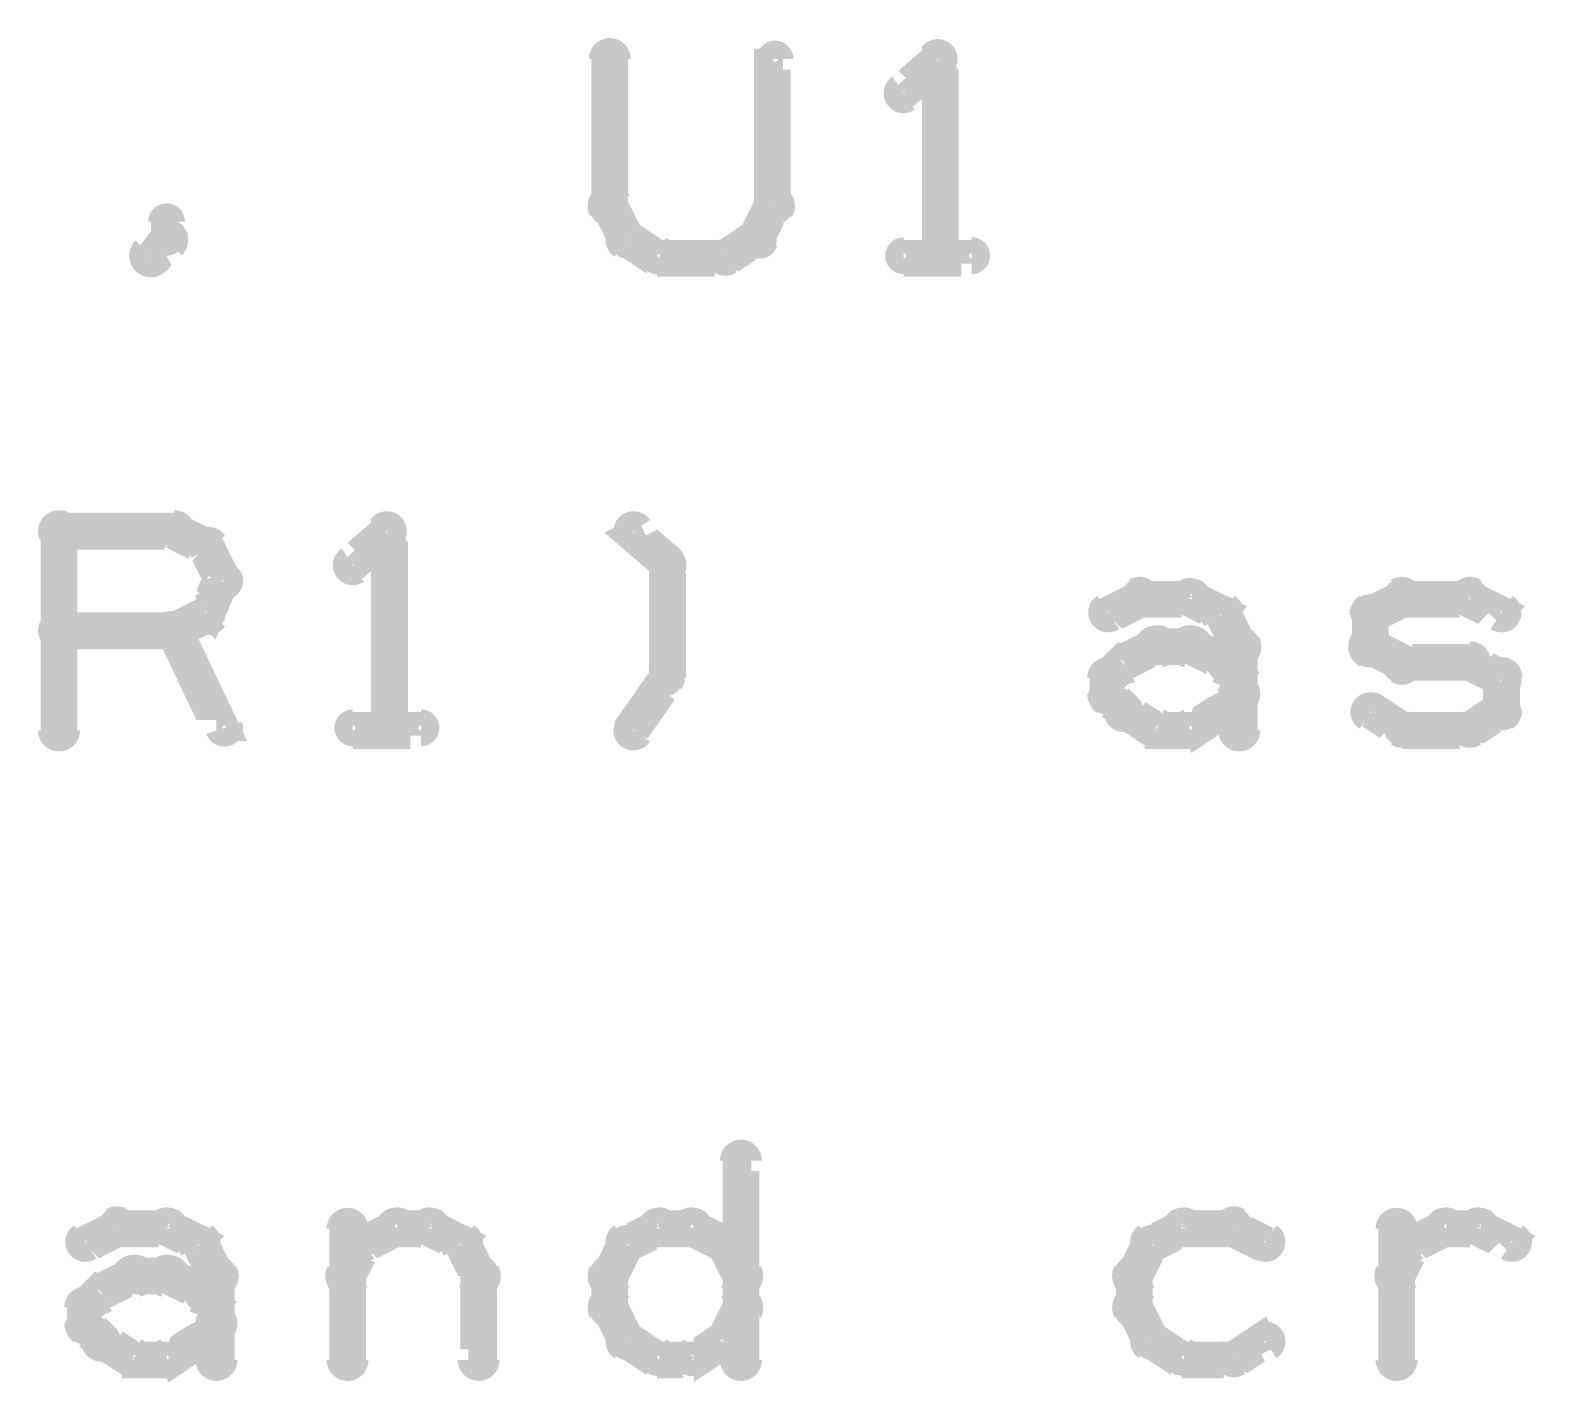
# Model space of a CAD drawing. Extents: x 7835 to 14160, y 8914 to 11568.
# Drawn here: x 13219.5 to 13507.3, y 8923.5 to 9182.5 of the extents above; entities that cross this region are included whole.
import ezdxf

# ---------------------------------------------------------------- set-up
doc = ezdxf.new("R2010")
doc.units = 0
doc.layers.add('DOCUMENTATION1', color=3, linetype='CONTINUOUS')

msp = doc.modelspace()

# ---------------------------------------------------------------- linework, layer by layer
at = {"layer": 'DOCUMENTATION1', "color": 94}
for points in [[(13332, 9177, 4, 4, 1), (13328, 9177, 0, 0, 0), (13330, 9177, 0, 0, 0), (13330, 9177, 7, 7, 0), (13330, 9149, 7, 7, 0), (13330, 9149, 0, 0, 0), (13330, 9149, 4, 4, 0), (13328, 9149, 4, 4, 1), (13332, 9149, 0, 0, 0)], [(13360, 9149, 4, 4, 1), (13363, 9149, 0, 0, 0), (13361, 9149, 0, 0, 0), (13361, 9149, 7, 7, 0), (13361, 9177, 7, 7, 0), (13361, 9177, 0, 0, 0), (13361, 9177, 4, 4, 0), (13363, 9177, 4, 4, 1), (13360, 9177, 0, 0, 0)], [(13394, 9176, 4, 4, 1), (13391, 9178, 0, 0, 0), (13393, 9177, 0, 0, 0), (13393, 9177, 7, 7, 0), (13386, 9171, 7, 7, 0), (13386, 9171, 0, 0, 0), (13386, 9171, 4, 4, 0), (13385, 9172, 4, 4, 1), (13387, 9169, 0, 0, 0)], [(13391, 9139, 4, 4, 1), (13394, 9139, 0, 0, 0), (13393, 9139, 0, 0, 0), (13393, 9139, 7, 7, 0), (13393, 9177, 7, 7, 0), (13393, 9177, 0, 0, 0), (13393, 9177, 4, 4, 0), (13394, 9177, 4, 4, 1), (13391, 9177, 0, 0, 0)], [(13332, 9150, 4, 4, 1), (13328, 9148, 0, 0, 0), (13330, 9149, 0, 0, 0), (13330, 9149, 7, 7, 0), (13333, 9143, 7, 7, 0), (13333, 9143, 0, 0, 0), (13333, 9143, 4, 4, 0), (13332, 9142, 4, 4, 1), (13335, 9143, 0, 0, 0)], [(13357, 9143, 4, 4, 1), (13360, 9142, 0, 0, 0), (13358, 9143, 0, 0, 0), (13358, 9143, 7, 7, 0), (13361, 9149, 7, 7, 0), (13361, 9149, 0, 0, 0), (13361, 9149, 4, 4, 0), (13363, 9148, 4, 4, 1), (13360, 9150, 0, 0, 0)], [(13244, 9143, 4, 4, 1), (13247, 9143, 0, 0, 0), (13246, 9143, 0, 0, 0), (13246, 9143, 7, 7, 0), (13246, 9146, 7, 7, 0), (13246, 9146, 0, 0, 0), (13246, 9146, 4, 4, 0), (13247, 9146, 4, 4, 1), (13244, 9146, 0, 0, 0)], [(13241, 9141, 4, 4, 1), (13244, 9138, 0, 0, 0), (13243, 9139, 0, 0, 0), (13243, 9139, 7, 7, 0), (13246, 9143, 7, 7, 0), (13246, 9143, 0, 0, 0), (13246, 9143, 4, 4, 0), (13247, 9141, 4, 4, 1), (13244, 9144, 0, 0, 0)], [(13334, 9144, 4, 4, 1), (13332, 9141, 0, 0, 0), (13333, 9143, 0, 0, 0), (13333, 9143, 7, 7, 0), (13339, 9139, 7, 7, 0), (13339, 9139, 0, 0, 0), (13339, 9139, 4, 4, 0), (13339, 9138, 4, 4, 1), (13340, 9141, 0, 0, 0)], [(13351, 9141, 4, 4, 1), (13353, 9138, 0, 0, 0), (13352, 9139, 0, 0, 0), (13352, 9139, 7, 7, 0), (13358, 9143, 7, 7, 0), (13358, 9143, 0, 0, 0), (13358, 9143, 4, 4, 0), (13359, 9141, 4, 4, 1), (13357, 9144, 0, 0, 0)], [(13339, 9141, 4, 4, 1), (13339, 9138, 0, 0, 0), (13339, 9139, 0, 0, 0), (13339, 9139, 7, 7, 0), (13352, 9139, 7, 7, 0), (13352, 9139, 0, 0, 0), (13352, 9139, 4, 4, 0), (13352, 9138, 4, 4, 1), (13352, 9141, 0, 0, 0)], [(13386, 9141, 4, 4, 1), (13386, 9138, 0, 0, 0), (13386, 9139, 0, 0, 0), (13386, 9139, 7, 7, 0), (13399, 9139, 7, 7, 0), (13399, 9139, 0, 0, 0), (13399, 9139, 4, 4, 0), (13399, 9138, 4, 4, 1), (13399, 9141, 0, 0, 0)], [(13223, 9049, 4, 4, 1), (13227, 9049, 0, 0, 0), (13225, 9049, 0, 0, 0), (13225, 9049, 7, 7, 0), (13225, 9087, 7, 7, 0), (13225, 9087, 0, 0, 0), (13225, 9087, 4, 4, 0), (13227, 9087, 4, 4, 1), (13223, 9087, 0, 0, 0)], [(13225, 9089, 4, 4, 1), (13225, 9085, 0, 0, 0), (13225, 9087, 0, 0, 0), (13225, 9087, 7, 7, 0), (13247, 9087, 7, 7, 0), (13247, 9087, 0, 0, 0), (13247, 9087, 4, 4, 0), (13247, 9085, 4, 4, 1), (13247, 9089, 0, 0, 0)], [(13248, 9088, 4, 4, 1), (13246, 9085, 0, 0, 0), (13247, 9087, 0, 0, 0), (13247, 9087, 7, 7, 0), (13253, 9084, 7, 7, 0), (13253, 9084, 0, 0, 0), (13253, 9084, 4, 4, 0), (13252, 9082, 4, 4, 1), (13254, 9085, 0, 0, 0)], [(13289, 9086, 4, 4, 1), (13286, 9088, 0, 0, 0), (13288, 9087, 0, 0, 0), (13288, 9087, 7, 7, 0), (13281, 9081, 7, 7, 0), (13281, 9081, 0, 0, 0), (13281, 9081, 4, 4, 0), (13280, 9082, 4, 4, 1), (13282, 9079, 0, 0, 0)], [(13286, 9049, 4, 4, 1), (13289, 9049, 0, 0, 0), (13288, 9049, 0, 0, 0), (13288, 9049, 7, 7, 0), (13288, 9087, 7, 7, 0), (13288, 9087, 0, 0, 0), (13288, 9087, 4, 4, 0), (13289, 9087, 4, 4, 1), (13286, 9087, 0, 0, 0)], [(13339, 9079, 4, 4, 1), (13342, 9082, 0, 0, 0), (13341, 9081, 0, 0, 0), (13341, 9081, 7, 7, 0), (13334, 9087, 7, 7, 0), (13334, 9087, 0, 0, 0), (13334, 9087, 4, 4, 0), (13336, 9088, 4, 4, 1), (13333, 9086, 0, 0, 0)], [(13255, 9085, 4, 4, 1), (13252, 9083, 0, 0, 0), (13253, 9084, 0, 0, 0), (13253, 9084, 7, 7, 0), (13256, 9078, 7, 7, 0), (13256, 9078, 0, 0, 0), (13256, 9078, 4, 4, 0), (13255, 9077, 4, 4, 1), (13258, 9078, 0, 0, 0)], [(13339, 9059, 4, 4, 1), (13342, 9059, 0, 0, 0), (13341, 9059, 0, 0, 0), (13341, 9059, 7, 7, 0), (13341, 9081, 7, 7, 0), (13341, 9081, 0, 0, 0), (13341, 9081, 4, 4, 0), (13342, 9081, 4, 4, 1), (13339, 9081, 0, 0, 0)], [(13258, 9077, 4, 4, 1), (13255, 9078, 0, 0, 0), (13256, 9078, 0, 0, 0), (13256, 9078, 7, 7, 0), (13253, 9071, 7, 7, 0), (13253, 9071, 0, 0, 0), (13253, 9071, 4, 4, 0), (13252, 9072, 4, 4, 1), (13255, 9070, 0, 0, 0)], [(13424, 9073, 4, 4, 1), (13426, 9070, 0, 0, 0), (13425, 9071, 0, 0, 0), (13425, 9071, 7, 7, 0), (13431, 9074, 7, 7, 0), (13431, 9074, 0, 0, 0), (13431, 9074, 4, 4, 0), (13432, 9073, 4, 4, 1), (13430, 9076, 0, 0, 0)], [(13431, 9076, 4, 4, 1), (13431, 9073, 0, 0, 0), (13431, 9074, 0, 0, 0), (13431, 9074, 7, 7, 0), (13441, 9074, 7, 7, 0), (13441, 9074, 0, 0, 0), (13441, 9074, 4, 4, 0), (13441, 9073, 4, 4, 1), (13441, 9076, 0, 0, 0)], [(13441, 9076, 4, 4, 1), (13440, 9073, 0, 0, 0), (13441, 9074, 0, 0, 0), (13441, 9074, 7, 7, 0), (13447, 9071, 7, 7, 0), (13447, 9071, 0, 0, 0), (13447, 9071, 4, 4, 0), (13446, 9070, 4, 4, 1), (13448, 9073, 0, 0, 0)], [(13474, 9073, 4, 4, 1), (13476, 9070, 0, 0, 0), (13475, 9071, 0, 0, 0), (13475, 9071, 7, 7, 0), (13481, 9074, 7, 7, 0), (13481, 9074, 0, 0, 0), (13481, 9074, 4, 4, 0), (13482, 9073, 4, 4, 1), (13480, 9076, 0, 0, 0)], [(13481, 9076, 4, 4, 1), (13481, 9073, 0, 0, 0), (13481, 9074, 0, 0, 0), (13481, 9074, 7, 7, 0), (13494, 9074, 7, 7, 0), (13494, 9074, 0, 0, 0), (13494, 9074, 4, 4, 0), (13494, 9073, 4, 4, 1), (13494, 9076, 0, 0, 0)], [(13495, 9076, 4, 4, 1), (13493, 9073, 0, 0, 0), (13494, 9074, 0, 0, 0), (13494, 9074, 7, 7, 0), (13500, 9071, 7, 7, 0), (13500, 9071, 0, 0, 0), (13500, 9071, 4, 4, 0), (13499, 9070, 4, 4, 1), (13501, 9073, 0, 0, 0)], [(13254, 9070, 4, 4, 1), (13252, 9073, 0, 0, 0), (13253, 9071, 0, 0, 0), (13253, 9071, 7, 7, 0), (13247, 9068, 7, 7, 0), (13247, 9068, 0, 0, 0), (13247, 9068, 4, 4, 0), (13246, 9070, 4, 4, 1), (13248, 9067, 0, 0, 0)], [(13448, 9072, 4, 4, 1), (13445, 9070, 0, 0, 0), (13447, 9071, 0, 0, 0), (13447, 9071, 7, 7, 0), (13450, 9065, 7, 7, 0), (13450, 9065, 0, 0, 0), (13450, 9065, 4, 4, 0), (13448, 9064, 4, 4, 1), (13452, 9066, 0, 0, 0)], [(13473, 9065, 4, 4, 1), (13477, 9065, 0, 0, 0), (13475, 9065, 0, 0, 0), (13475, 9065, 7, 7, 0), (13475, 9071, 7, 7, 0), (13475, 9071, 0, 0, 0), (13475, 9071, 4, 4, 0), (13477, 9071, 4, 4, 1), (13473, 9071, 0, 0, 0)], [(13247, 9066, 4, 4, 1), (13247, 9070, 0, 0, 0), (13247, 9068, 0, 0, 0), (13247, 9068, 7, 7, 0), (13225, 9068, 7, 7, 0), (13225, 9068, 0, 0, 0), (13225, 9068, 4, 4, 0), (13225, 9070, 4, 4, 1), (13225, 9066, 0, 0, 0)], [(13248, 9069, 4, 4, 1), (13245, 9067, 0, 0, 0), (13247, 9068, 0, 0, 0), (13247, 9068, 7, 7, 0), (13256, 9049, 7, 7, 0), (13256, 9049, 0, 0, 0), (13256, 9049, 4, 4, 0), (13255, 9049, 4, 4, 1), (13258, 9050, 0, 0, 0)], [(13427, 9063, 4, 4, 1), (13429, 9060, 0, 0, 0), (13428, 9062, 0, 0, 0), (13428, 9062, 7, 7, 0), (13434, 9065, 7, 7, 0), (13434, 9065, 0, 0, 0), (13434, 9065, 4, 4, 0), (13435, 9063, 4, 4, 1), (13434, 9067, 0, 0, 0)], [(13434, 9067, 4, 4, 1), (13434, 9063, 0, 0, 0), (13434, 9065, 0, 0, 0), (13434, 9065, 7, 7, 0), (13441, 9065, 7, 7, 0), (13441, 9065, 0, 0, 0), (13441, 9065, 4, 4, 0), (13441, 9063, 4, 4, 1), (13441, 9067, 0, 0, 0)], [(13441, 9067, 4, 4, 1), (13440, 9063, 0, 0, 0), (13441, 9065, 0, 0, 0), (13441, 9065, 7, 7, 0), (13447, 9062, 7, 7, 0), (13447, 9062, 0, 0, 0), (13447, 9062, 4, 4, 0), (13446, 9060, 4, 4, 1), (13448, 9063, 0, 0, 0)], [(13452, 9065, 4, 4, 1), (13448, 9065, 0, 0, 0), (13450, 9065, 0, 0, 0), (13450, 9065, 7, 7, 0), (13450, 9056, 7, 7, 0), (13450, 9056, 0, 0, 0), (13450, 9056, 4, 4, 0), (13448, 9056, 4, 4, 1), (13452, 9056, 0, 0, 0)], [(13480, 9060, 4, 4, 1), (13482, 9063, 0, 0, 0), (13481, 9062, 0, 0, 0), (13481, 9062, 7, 7, 0), (13475, 9065, 7, 7, 0), (13475, 9065, 0, 0, 0), (13475, 9065, 4, 4, 0), (13476, 9067, 4, 4, 1), (13474, 9063, 0, 0, 0)], [(13424, 9060, 4, 4, 1), (13426, 9058, 0, 0, 0), (13425, 9059, 0, 0, 0), (13425, 9059, 7, 7, 0), (13428, 9062, 7, 7, 0), (13428, 9062, 0, 0, 0), (13428, 9062, 4, 4, 0), (13429, 9061, 4, 4, 1), (13427, 9063, 0, 0, 0)], [(13448, 9063, 4, 4, 1), (13446, 9061, 0, 0, 0), (13447, 9062, 0, 0, 0), (13447, 9062, 7, 7, 0), (13450, 9059, 7, 7, 0), (13450, 9059, 0, 0, 0), (13450, 9059, 4, 4, 0), (13449, 9058, 4, 4, 1), (13451, 9060, 0, 0, 0)], [(13494, 9060, 4, 4, 1), (13494, 9064, 0, 0, 0), (13494, 9062, 0, 0, 0), (13494, 9062, 7, 7, 0), (13481, 9062, 7, 7, 0), (13481, 9062, 0, 0, 0), (13481, 9062, 4, 4, 0), (13481, 9064, 4, 4, 1), (13481, 9060, 0, 0, 0)], [(13499, 9057, 4, 4, 1), (13501, 9060, 0, 0, 0), (13500, 9059, 0, 0, 0), (13500, 9059, 7, 7, 0), (13494, 9062, 7, 7, 0), (13494, 9062, 0, 0, 0), (13494, 9062, 4, 4, 0), (13495, 9063, 4, 4, 1), (13493, 9060, 0, 0, 0)], [(13333, 9050, 4, 4, 1), (13336, 9048, 0, 0, 0), (13334, 9049, 0, 0, 0), (13334, 9049, 7, 7, 0), (13341, 9059, 7, 7, 0), (13341, 9059, 0, 0, 0), (13341, 9059, 4, 4, 0), (13342, 9058, 4, 4, 1), (13339, 9060, 0, 0, 0)], [(13423, 9056, 4, 4, 1), (13427, 9056, 0, 0, 0), (13425, 9056, 0, 0, 0), (13425, 9056, 7, 7, 0), (13425, 9059, 7, 7, 0), (13425, 9059, 0, 0, 0), (13425, 9059, 4, 4, 0), (13427, 9059, 4, 4, 1), (13423, 9059, 0, 0, 0)], [(13498, 9053, 4, 4, 1), (13502, 9053, 0, 0, 0), (13500, 9053, 0, 0, 0), (13500, 9053, 7, 7, 0), (13500, 9059, 7, 7, 0), (13500, 9059, 0, 0, 0), (13500, 9059, 4, 4, 0), (13502, 9059, 4, 4, 1), (13498, 9059, 0, 0, 0)], [(13427, 9051, 4, 4, 1), (13429, 9054, 0, 0, 0), (13428, 9053, 0, 0, 0), (13428, 9053, 7, 7, 0), (13425, 9056, 7, 7, 0), (13425, 9056, 0, 0, 0), (13425, 9056, 4, 4, 0), (13426, 9057, 4, 4, 1), (13424, 9054, 0, 0, 0)], [(13451, 9054, 4, 4, 1), (13449, 9057, 0, 0, 0), (13450, 9056, 0, 0, 0), (13450, 9056, 7, 7, 0), (13447, 9053, 7, 7, 0), (13447, 9053, 0, 0, 0), (13447, 9053, 4, 4, 0), (13446, 9054, 4, 4, 1), (13448, 9051, 0, 0, 0)], [(13452, 9056, 4, 4, 1), (13448, 9056, 0, 0, 0), (13450, 9056, 0, 0, 0), (13450, 9056, 7, 7, 0), (13450, 9049, 7, 7, 0), (13450, 9049, 0, 0, 0), (13450, 9049, 4, 4, 0), (13448, 9049, 4, 4, 1), (13452, 9049, 0, 0, 0)], [(13434, 9048, 4, 4, 1), (13435, 9051, 0, 0, 0), (13434, 9049, 0, 0, 0), (13434, 9049, 7, 7, 0), (13428, 9053, 7, 7, 0), (13428, 9053, 0, 0, 0), (13428, 9053, 4, 4, 0), (13429, 9054, 4, 4, 1), (13427, 9051, 0, 0, 0)], [(13448, 9051, 4, 4, 1), (13446, 9054, 0, 0, 0), (13447, 9053, 0, 0, 0), (13447, 9053, 7, 7, 0), (13441, 9049, 7, 7, 0), (13441, 9049, 0, 0, 0), (13441, 9049, 4, 4, 0), (13440, 9051, 4, 4, 1), (13441, 9048, 0, 0, 0)], [(13476, 9054, 4, 4, 1), (13474, 9051, 0, 0, 0), (13475, 9053, 0, 0, 0), (13475, 9053, 7, 7, 0), (13481, 9049, 7, 7, 0), (13481, 9049, 0, 0, 0), (13481, 9049, 4, 4, 0), (13480, 9048, 4, 4, 1), (13482, 9051, 0, 0, 0)], [(13493, 9051, 4, 4, 1), (13495, 9048, 0, 0, 0), (13494, 9049, 0, 0, 0), (13494, 9049, 7, 7, 0), (13500, 9053, 7, 7, 0), (13500, 9053, 0, 0, 0), (13500, 9053, 4, 4, 0), (13501, 9051, 4, 4, 1), (13499, 9054, 0, 0, 0)], [(13281, 9051, 4, 4, 1), (13281, 9048, 0, 0, 0), (13281, 9049, 0, 0, 0), (13281, 9049, 7, 7, 0), (13294, 9049, 7, 7, 0), (13294, 9049, 0, 0, 0), (13294, 9049, 4, 4, 0), (13294, 9048, 4, 4, 1), (13294, 9051, 0, 0, 0)], [(13441, 9048, 4, 4, 1), (13441, 9051, 0, 0, 0), (13441, 9049, 0, 0, 0), (13441, 9049, 7, 7, 0), (13434, 9049, 7, 7, 0), (13434, 9049, 0, 0, 0), (13434, 9049, 4, 4, 0), (13434, 9051, 4, 4, 1), (13434, 9048, 0, 0, 0)], [(13481, 9051, 4, 4, 1), (13481, 9048, 0, 0, 0), (13481, 9049, 0, 0, 0), (13481, 9049, 7, 7, 0), (13494, 9049, 7, 7, 0), (13494, 9049, 0, 0, 0), (13494, 9049, 4, 4, 0), (13494, 9048, 4, 4, 1), (13494, 9051, 0, 0, 0)], [(13353, 8929, 4, 4, 1), (13357, 8929, 0, 0, 0), (13355, 8929, 0, 0, 0), (13355, 8929, 7, 7, 0), (13355, 8967, 7, 7, 0), (13355, 8967, 0, 0, 0), (13355, 8967, 4, 4, 0), (13357, 8967, 4, 4, 1), (13353, 8967, 0, 0, 0)], [(13229, 8953, 4, 4, 1), (13231, 8950, 0, 0, 0), (13230, 8951, 0, 0, 0), (13230, 8951, 7, 7, 0), (13236, 8954, 7, 7, 0), (13236, 8954, 0, 0, 0), (13236, 8954, 4, 4, 0), (13237, 8953, 4, 4, 1), (13235, 8956, 0, 0, 0)], [(13236, 8956, 4, 4, 1), (13236, 8953, 0, 0, 0), (13236, 8954, 0, 0, 0), (13236, 8954, 7, 7, 0), (13246, 8954, 7, 7, 0), (13246, 8954, 0, 0, 0), (13246, 8954, 4, 4, 0), (13246, 8953, 4, 4, 1), (13246, 8956, 0, 0, 0)], [(13246, 8956, 4, 4, 1), (13245, 8953, 0, 0, 0), (13246, 8954, 0, 0, 0), (13246, 8954, 7, 7, 0), (13252, 8951, 7, 7, 0), (13252, 8951, 0, 0, 0), (13252, 8951, 4, 4, 0), (13251, 8950, 4, 4, 1), (13253, 8953, 0, 0, 0)], [(13278, 8929, 4, 4, 1), (13282, 8929, 0, 0, 0), (13280, 8929, 0, 0, 0), (13280, 8929, 7, 7, 0), (13280, 8954, 7, 7, 0), (13280, 8954, 0, 0, 0), (13280, 8954, 4, 4, 0), (13282, 8954, 4, 4, 1), (13278, 8954, 0, 0, 0)], [(13282, 8953, 4, 4, 1), (13284, 8950, 0, 0, 0), (13283, 8951, 0, 0, 0), (13283, 8951, 7, 7, 0), (13289, 8954, 7, 7, 0), (13289, 8954, 0, 0, 0), (13289, 8954, 4, 4, 0), (13290, 8953, 4, 4, 1), (13289, 8956, 0, 0, 0)], [(13289, 8956, 4, 4, 1), (13289, 8953, 0, 0, 0), (13289, 8954, 0, 0, 0), (13289, 8954, 7, 7, 0), (13296, 8954, 7, 7, 0), (13296, 8954, 0, 0, 0), (13296, 8954, 4, 4, 0), (13296, 8953, 4, 4, 1), (13296, 8956, 0, 0, 0)], [(13296, 8956, 4, 4, 1), (13295, 8953, 0, 0, 0), (13296, 8954, 0, 0, 0), (13296, 8954, 7, 7, 0), (13302, 8951, 7, 7, 0), (13302, 8951, 0, 0, 0), (13302, 8951, 4, 4, 0), (13301, 8950, 4, 4, 1), (13303, 8953, 0, 0, 0)], [(13340, 8953, 4, 4, 1), (13339, 8956, 0, 0, 0), (13339, 8954, 0, 0, 0), (13339, 8954, 7, 7, 0), (13333, 8951, 7, 7, 0), (13333, 8951, 0, 0, 0), (13333, 8951, 4, 4, 0), (13332, 8953, 4, 4, 1), (13334, 8950, 0, 0, 0)], [(13346, 8953, 4, 4, 1), (13346, 8956, 0, 0, 0), (13346, 8954, 0, 0, 0), (13346, 8954, 7, 7, 0), (13339, 8954, 7, 7, 0), (13339, 8954, 0, 0, 0), (13339, 8954, 4, 4, 0), (13339, 8956, 4, 4, 1), (13339, 8953, 0, 0, 0)], [(13351, 8950, 4, 4, 1), (13353, 8953, 0, 0, 0), (13352, 8951, 0, 0, 0), (13352, 8951, 7, 7, 0), (13346, 8954, 7, 7, 0), (13346, 8954, 0, 0, 0), (13346, 8954, 4, 4, 0), (13346, 8956, 4, 4, 1), (13345, 8953, 0, 0, 0)], [(13440, 8953, 4, 4, 1), (13439, 8956, 0, 0, 0), (13439, 8954, 0, 0, 0), (13439, 8954, 7, 7, 0), (13433, 8951, 7, 7, 0), (13433, 8951, 0, 0, 0), (13433, 8951, 4, 4, 0), (13432, 8953, 4, 4, 1), (13434, 8950, 0, 0, 0)], [(13449, 8953, 4, 4, 1), (13449, 8956, 0, 0, 0), (13449, 8954, 0, 0, 0), (13449, 8954, 7, 7, 0), (13439, 8954, 7, 7, 0), (13439, 8954, 0, 0, 0), (13439, 8954, 4, 4, 0), (13439, 8956, 4, 4, 1), (13439, 8953, 0, 0, 0)], [(13454, 8950, 4, 4, 1), (13456, 8953, 0, 0, 0), (13455, 8951, 0, 0, 0), (13455, 8951, 7, 7, 0), (13449, 8954, 7, 7, 0), (13449, 8954, 0, 0, 0), (13449, 8954, 4, 4, 0), (13450, 8956, 4, 4, 1), (13448, 8953, 0, 0, 0)], [(13478, 8929, 4, 4, 1), (13482, 8929, 0, 0, 0), (13480, 8929, 0, 0, 0), (13480, 8929, 7, 7, 0), (13480, 8954, 7, 7, 0), (13480, 8954, 0, 0, 0), (13480, 8954, 4, 4, 0), (13482, 8954, 4, 4, 1), (13478, 8954, 0, 0, 0)], [(13482, 8953, 4, 4, 1), (13484, 8950, 0, 0, 0), (13483, 8951, 0, 0, 0), (13483, 8951, 7, 7, 0), (13489, 8954, 7, 7, 0), (13489, 8954, 0, 0, 0), (13489, 8954, 4, 4, 0), (13490, 8953, 4, 4, 1), (13489, 8956, 0, 0, 0)], [(13489, 8956, 4, 4, 1), (13489, 8953, 0, 0, 0), (13489, 8954, 0, 0, 0), (13489, 8954, 7, 7, 0), (13496, 8954, 7, 7, 0), (13496, 8954, 0, 0, 0), (13496, 8954, 4, 4, 0), (13496, 8953, 4, 4, 1), (13496, 8956, 0, 0, 0)], [(13496, 8956, 4, 4, 1), (13495, 8953, 0, 0, 0), (13496, 8954, 0, 0, 0), (13496, 8954, 7, 7, 0), (13502, 8951, 7, 7, 0), (13502, 8951, 0, 0, 0), (13502, 8951, 4, 4, 0), (13501, 8950, 4, 4, 1), (13503, 8953, 0, 0, 0)], [(13253, 8952, 4, 4, 1), (13250, 8950, 0, 0, 0), (13252, 8951, 0, 0, 0), (13252, 8951, 7, 7, 0), (13255, 8945, 7, 7, 0), (13255, 8945, 0, 0, 0), (13255, 8945, 4, 4, 0), (13253, 8944, 4, 4, 1), (13257, 8946, 0, 0, 0)], [(13278, 8946, 4, 4, 1), (13282, 8944, 0, 0, 0), (13280, 8945, 0, 0, 0), (13280, 8945, 7, 7, 0), (13283, 8951, 7, 7, 0), (13283, 8951, 0, 0, 0), (13283, 8951, 4, 4, 0), (13285, 8950, 4, 4, 1), (13282, 8952, 0, 0, 0)], [(13303, 8952, 4, 4, 1), (13300, 8950, 0, 0, 0), (13302, 8951, 0, 0, 0), (13302, 8951, 7, 7, 0), (13305, 8945, 7, 7, 0), (13305, 8945, 0, 0, 0), (13305, 8945, 4, 4, 0), (13303, 8944, 4, 4, 1), (13307, 8946, 0, 0, 0)], [(13335, 8950, 4, 4, 1), (13332, 8952, 0, 0, 0), (13333, 8951, 0, 0, 0), (13333, 8951, 7, 7, 0), (13330, 8945, 7, 7, 0), (13330, 8945, 0, 0, 0), (13330, 8945, 4, 4, 0), (13328, 8946, 4, 4, 1), (13332, 8944, 0, 0, 0)], [(13353, 8944, 4, 4, 1), (13357, 8946, 0, 0, 0), (13355, 8945, 0, 0, 0), (13355, 8945, 7, 7, 0), (13352, 8951, 7, 7, 0), (13352, 8951, 0, 0, 0), (13352, 8951, 4, 4, 0), (13353, 8952, 4, 4, 1), (13350, 8950, 0, 0, 0)], [(13435, 8950, 4, 4, 1), (13432, 8952, 0, 0, 0), (13433, 8951, 0, 0, 0), (13433, 8951, 7, 7, 0), (13430, 8945, 7, 7, 0), (13430, 8945, 0, 0, 0), (13430, 8945, 4, 4, 0), (13428, 8946, 4, 4, 1), (13432, 8944, 0, 0, 0)], [(13478, 8946, 4, 4, 1), (13482, 8944, 0, 0, 0), (13480, 8945, 0, 0, 0), (13480, 8945, 7, 7, 0), (13483, 8951, 7, 7, 0), (13483, 8951, 0, 0, 0), (13483, 8951, 4, 4, 0), (13485, 8950, 4, 4, 1), (13482, 8952, 0, 0, 0)], [(13232, 8943, 4, 4, 1), (13234, 8940, 0, 0, 0), (13233, 8942, 0, 0, 0), (13233, 8942, 7, 7, 0), (13239, 8945, 7, 7, 0), (13239, 8945, 0, 0, 0), (13239, 8945, 4, 4, 0), (13240, 8943, 4, 4, 1), (13239, 8947, 0, 0, 0)], [(13239, 8947, 4, 4, 1), (13239, 8943, 0, 0, 0), (13239, 8945, 0, 0, 0), (13239, 8945, 7, 7, 0), (13246, 8945, 7, 7, 0), (13246, 8945, 0, 0, 0), (13246, 8945, 4, 4, 0), (13246, 8943, 4, 4, 1), (13246, 8947, 0, 0, 0)], [(13246, 8947, 4, 4, 1), (13245, 8943, 0, 0, 0), (13246, 8945, 0, 0, 0), (13246, 8945, 7, 7, 0), (13252, 8942, 7, 7, 0), (13252, 8942, 0, 0, 0), (13252, 8942, 4, 4, 0), (13251, 8940, 4, 4, 1), (13253, 8943, 0, 0, 0)], [(13257, 8945, 4, 4, 1), (13253, 8945, 0, 0, 0), (13255, 8945, 0, 0, 0), (13255, 8945, 7, 7, 0), (13255, 8936, 7, 7, 0), (13255, 8936, 0, 0, 0), (13255, 8936, 4, 4, 0), (13253, 8936, 4, 4, 1), (13257, 8936, 0, 0, 0)], [(13307, 8945, 4, 4, 1), (13303, 8945, 0, 0, 0), (13305, 8945, 0, 0, 0), (13305, 8945, 7, 7, 0), (13305, 8929, 7, 7, 0), (13305, 8929, 0, 0, 0), (13305, 8929, 4, 4, 0), (13303, 8929, 4, 4, 1), (13307, 8929, 0, 0, 0)], [(13332, 8945, 4, 4, 1), (13328, 8945, 0, 0, 0), (13330, 8945, 0, 0, 0), (13330, 8945, 7, 7, 0), (13330, 8939, 7, 7, 0), (13330, 8939, 0, 0, 0), (13330, 8939, 4, 4, 0), (13328, 8939, 4, 4, 1), (13332, 8939, 0, 0, 0)], [(13432, 8945, 4, 4, 1), (13428, 8945, 0, 0, 0), (13430, 8945, 0, 0, 0), (13430, 8945, 7, 7, 0), (13430, 8939, 7, 7, 0), (13430, 8939, 0, 0, 0), (13430, 8939, 4, 4, 0), (13428, 8939, 4, 4, 1), (13432, 8939, 0, 0, 0)], [(13229, 8940, 4, 4, 1), (13231, 8938, 0, 0, 0), (13230, 8939, 0, 0, 0), (13230, 8939, 7, 7, 0), (13233, 8942, 7, 7, 0), (13233, 8942, 0, 0, 0), (13233, 8942, 4, 4, 0), (13234, 8941, 4, 4, 1), (13232, 8943, 0, 0, 0)], [(13253, 8943, 4, 4, 1), (13251, 8941, 0, 0, 0), (13252, 8942, 0, 0, 0), (13252, 8942, 7, 7, 0), (13255, 8939, 7, 7, 0), (13255, 8939, 0, 0, 0), (13255, 8939, 4, 4, 0), (13254, 8938, 4, 4, 1), (13256, 8940, 0, 0, 0)], [(13228, 8936, 4, 4, 1), (13232, 8936, 0, 0, 0), (13230, 8936, 0, 0, 0), (13230, 8936, 7, 7, 0), (13230, 8939, 7, 7, 0), (13230, 8939, 0, 0, 0), (13230, 8939, 4, 4, 0), (13232, 8939, 4, 4, 1), (13228, 8939, 0, 0, 0)], [(13332, 8940, 4, 4, 1), (13328, 8938, 0, 0, 0), (13330, 8939, 0, 0, 0), (13330, 8939, 7, 7, 0), (13333, 8933, 7, 7, 0), (13333, 8933, 0, 0, 0), (13333, 8933, 4, 4, 0), (13332, 8932, 4, 4, 1), (13335, 8933, 0, 0, 0)], [(13350, 8933, 4, 4, 1), (13353, 8932, 0, 0, 0), (13352, 8933, 0, 0, 0), (13352, 8933, 7, 7, 0), (13355, 8939, 7, 7, 0), (13355, 8939, 0, 0, 0), (13355, 8939, 4, 4, 0), (13357, 8938, 4, 4, 1), (13353, 8940, 0, 0, 0)], [(13432, 8940, 4, 4, 1), (13428, 8938, 0, 0, 0), (13430, 8939, 0, 0, 0), (13430, 8939, 7, 7, 0), (13433, 8933, 7, 7, 0), (13433, 8933, 0, 0, 0), (13433, 8933, 4, 4, 0), (13432, 8932, 4, 4, 1), (13435, 8933, 0, 0, 0)], [(13232, 8931, 4, 4, 1), (13234, 8934, 0, 0, 0), (13233, 8933, 0, 0, 0), (13233, 8933, 7, 7, 0), (13230, 8936, 7, 7, 0), (13230, 8936, 0, 0, 0), (13230, 8936, 4, 4, 0), (13231, 8937, 4, 4, 1), (13229, 8934, 0, 0, 0)], [(13256, 8934, 4, 4, 1), (13254, 8937, 0, 0, 0), (13255, 8936, 0, 0, 0), (13255, 8936, 7, 7, 0), (13252, 8933, 7, 7, 0), (13252, 8933, 0, 0, 0), (13252, 8933, 4, 4, 0), (13251, 8934, 4, 4, 1), (13253, 8931, 0, 0, 0)], [(13257, 8936, 4, 4, 1), (13253, 8936, 0, 0, 0), (13255, 8936, 0, 0, 0), (13255, 8936, 7, 7, 0), (13255, 8929, 7, 7, 0), (13255, 8929, 0, 0, 0), (13255, 8929, 4, 4, 0), (13253, 8929, 4, 4, 1), (13257, 8929, 0, 0, 0)], [(13239, 8928, 4, 4, 1), (13240, 8931, 0, 0, 0), (13239, 8929, 0, 0, 0), (13239, 8929, 7, 7, 0), (13233, 8933, 7, 7, 0), (13233, 8933, 0, 0, 0), (13233, 8933, 4, 4, 0), (13234, 8934, 4, 4, 1), (13232, 8931, 0, 0, 0)], [(13253, 8931, 4, 4, 1), (13251, 8934, 0, 0, 0), (13252, 8933, 0, 0, 0), (13252, 8933, 7, 7, 0), (13246, 8929, 7, 7, 0), (13246, 8929, 0, 0, 0), (13246, 8929, 4, 4, 0), (13245, 8931, 4, 4, 1), (13246, 8928, 0, 0, 0)], [(13334, 8934, 4, 4, 1), (13332, 8931, 0, 0, 0), (13333, 8933, 0, 0, 0), (13333, 8933, 7, 7, 0), (13339, 8929, 7, 7, 0), (13339, 8929, 0, 0, 0), (13339, 8929, 4, 4, 0), (13339, 8928, 4, 4, 1), (13340, 8931, 0, 0, 0)], [(13345, 8931, 4, 4, 1), (13346, 8928, 0, 0, 0), (13346, 8929, 0, 0, 0), (13346, 8929, 7, 7, 0), (13352, 8933, 7, 7, 0), (13352, 8933, 0, 0, 0), (13352, 8933, 4, 4, 0), (13353, 8931, 4, 4, 1), (13351, 8934, 0, 0, 0)], [(13434, 8934, 4, 4, 1), (13432, 8931, 0, 0, 0), (13433, 8933, 0, 0, 0), (13433, 8933, 7, 7, 0), (13439, 8929, 7, 7, 0), (13439, 8929, 0, 0, 0), (13439, 8929, 4, 4, 0), (13439, 8928, 4, 4, 1), (13440, 8931, 0, 0, 0)], [(13448, 8931, 4, 4, 1), (13450, 8928, 0, 0, 0), (13449, 8929, 0, 0, 0), (13449, 8929, 7, 7, 0), (13455, 8933, 7, 7, 0), (13455, 8933, 0, 0, 0), (13455, 8933, 4, 4, 0), (13456, 8931, 4, 4, 1), (13454, 8934, 0, 0, 0)], [(13246, 8928, 4, 4, 1), (13246, 8931, 0, 0, 0), (13246, 8929, 0, 0, 0), (13246, 8929, 7, 7, 0), (13239, 8929, 7, 7, 0), (13239, 8929, 0, 0, 0), (13239, 8929, 4, 4, 0), (13239, 8931, 4, 4, 1), (13239, 8928, 0, 0, 0)], [(13339, 8931, 4, 4, 1), (13339, 8928, 0, 0, 0), (13339, 8929, 0, 0, 0), (13339, 8929, 7, 7, 0), (13346, 8929, 7, 7, 0), (13346, 8929, 0, 0, 0), (13346, 8929, 4, 4, 0), (13346, 8928, 4, 4, 1), (13346, 8931, 0, 0, 0)], [(13439, 8931, 4, 4, 1), (13439, 8928, 0, 0, 0), (13439, 8929, 0, 0, 0), (13439, 8929, 7, 7, 0), (13449, 8929, 7, 7, 0), (13449, 8929, 0, 0, 0), (13449, 8929, 4, 4, 0), (13449, 8928, 4, 4, 1), (13449, 8931, 0, 0, 0)]]:
    msp.add_lwpolyline(points, format="xyseb", dxfattribs=at)

doc.saveas('drawing.dxf')
